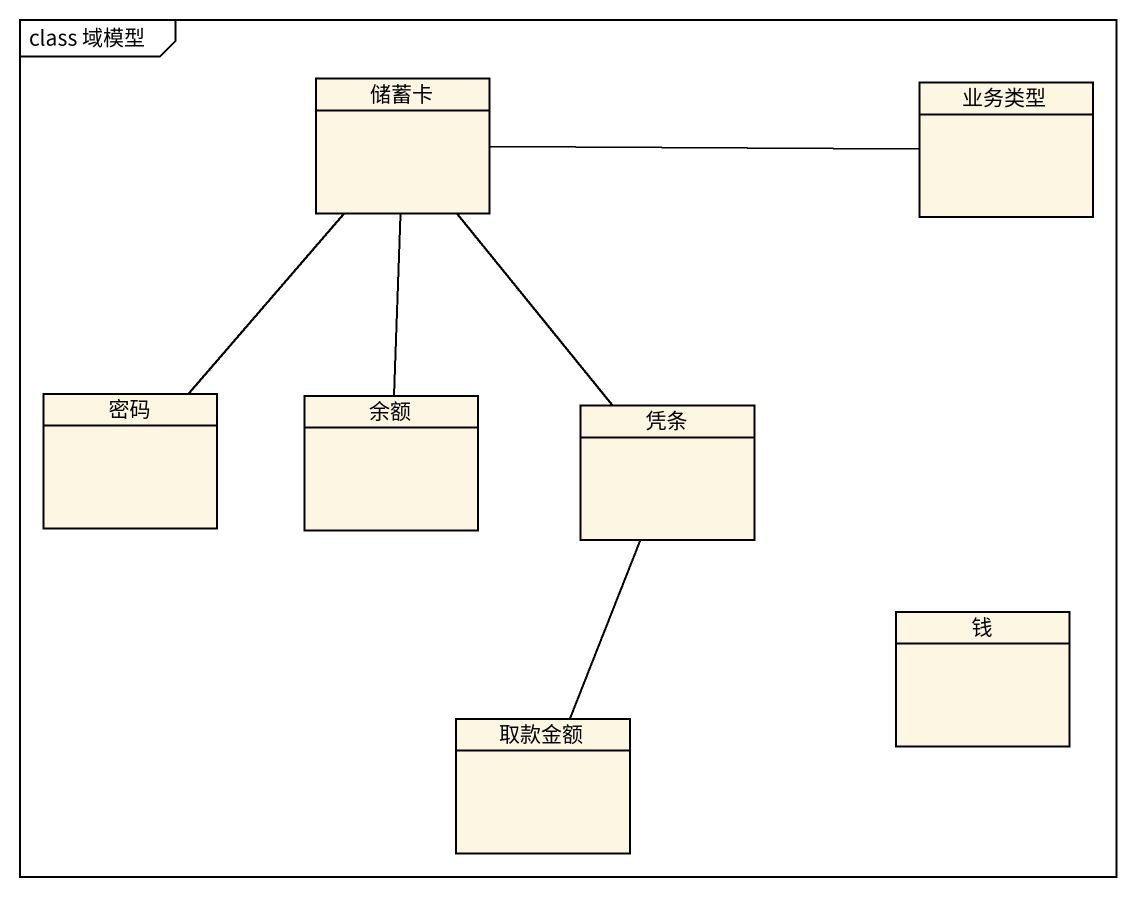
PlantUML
@startuml
mainframe class 域模型
hide circle
hide empty members
class 储蓄卡
class 业务类型
class 密码
class 余额
class 凭条
class 钱
class 取款金额
储蓄卡 -- 余额
业务类型 -left- 储蓄卡
密码 -up- 储蓄卡
凭条 -up- 储蓄卡
取款金额 -up- 凭条
@enduml
